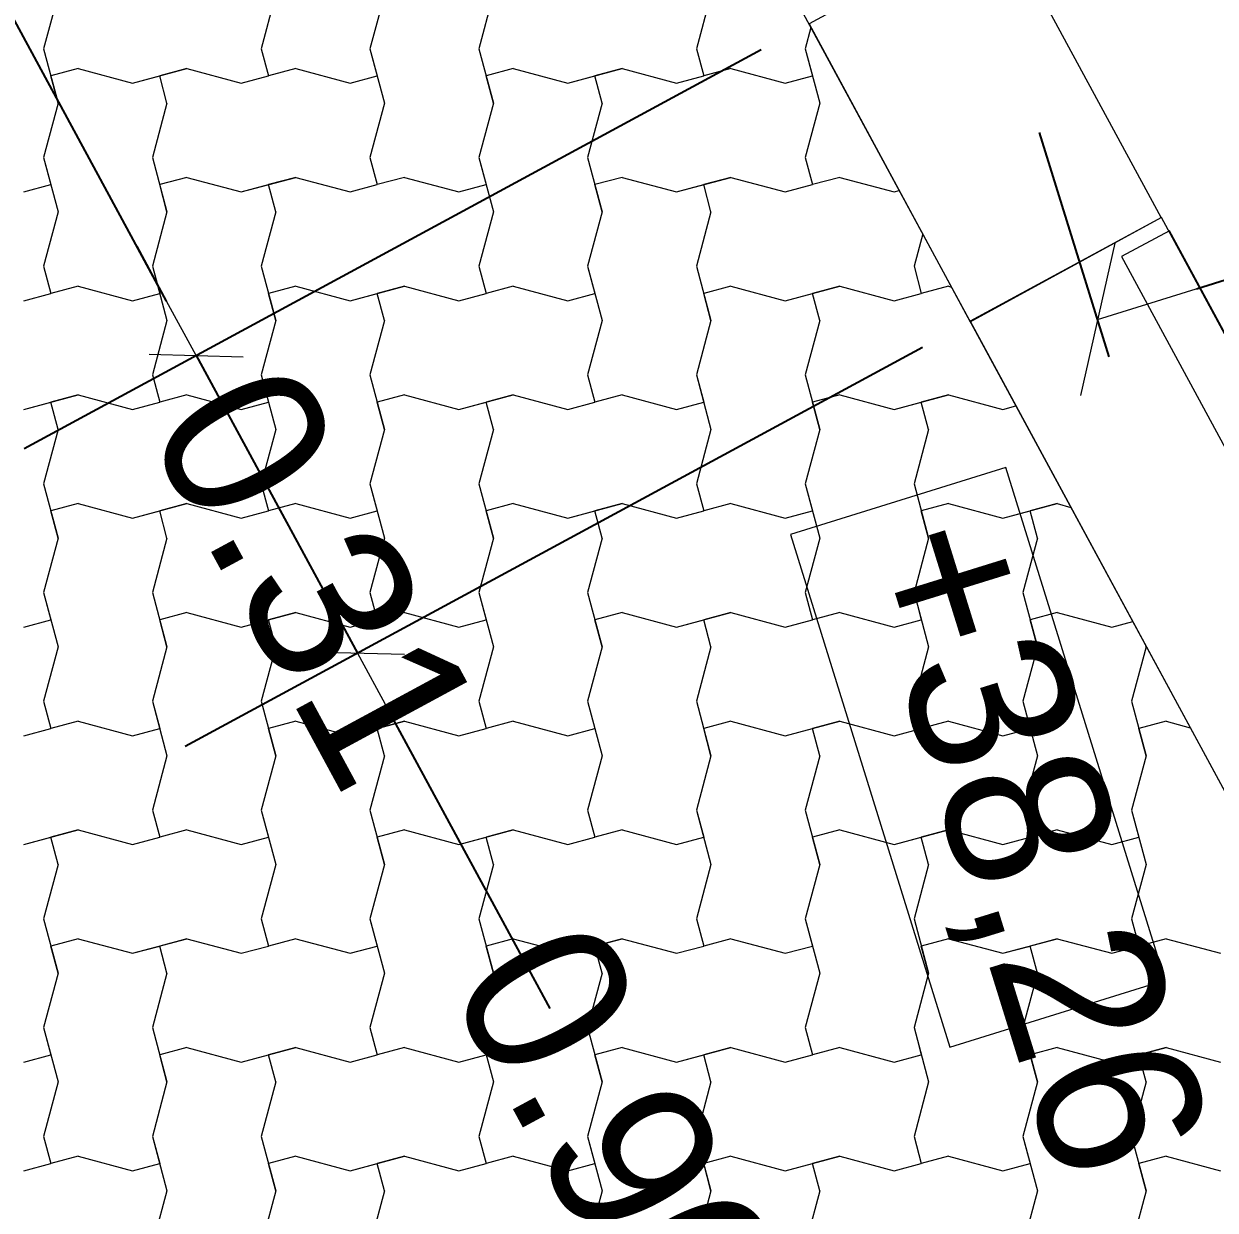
# Model space of a CAD drawing. Header units: metres. Extents: x -111189 to -108577, y -72951 to -72647.
# Drawn here: x -109761.274 to -109760.179, y -72921.09 to -72919.999 of the extents above; entities that cross this region are included whole.
import ezdxf

# ---------------------------------------------------------------- set-up
doc = ezdxf.new("R2010")
doc.units = ezdxf.units.M
doc.header["$MEASUREMENT"] = 0
doc.set_wipeout_variables(frame=1)
doc.linetypes.add('Wipeout_Contour', pattern=[1, 0, -1])
for name, color, linetype in [('00 - Cotas Implantação', 7, 'Continuous'), ('00 - Muros - Pormenores', 7, 'Continuous'), ('02 - PASSEIOS', 7, 'Continuous'), ('07 - MUROS', 7, 'Continuous'), ('12 - COTAS ALTIMÉTRICAS', 7, 'Continuous')]:
    doc.layers.add(name, color=color, linetype=linetype)
doc.styles.add('ESTILO_GERADO_2', font='malgunsl.ttf')
doc.styles.add('ESTILO_GERADO_3', font='AGENCYR.TTF')
doc.dimstyles.new('ESTILO_GERADO__1', dxfattribs={"dimtxt": 0.15, "dimasz": 0.095, "dimexe": 0.18, "dimexo": 0.5, "dimgap": 0, "dimtad": 1, "dimzin": 0, "dimdsep": 46, "dimtxsty": 'ESTILO_GERADO_2', "dimblk": 'ARROWHEAD_2', "dimblk1": 'ARROWHEAD_2', "dimblk2": 'ARROWHEAD_2', "dimcen": 0.09, "dimclrd": 7, "dimclre": 7, "dimclrt": 7, "dimadec": 0, "dimazin": 0, "dimtfac": 1, "dimtdec": 4, "dimtmove": 0, "dimatfit": 3, "dimfxl": 1, "dimtolj": 1, "dimtzin": 0, "dimarcsym": 0})
doc.dimstyles.new('ESTILO_GERADO__2', dxfattribs={"dimtxt": 0.15, "dimasz": 0.057, "dimexe": 0.18, "dimexo": 0.05, "dimgap": 0, "dimtad": 1, "dimzin": 0, "dimdsep": 46, "dimtxsty": 'ESTILO_GERADO_3', "dimblk": 'ARROWHEAD_2', "dimblk1": 'ARROWHEAD_2', "dimblk2": 'ARROWHEAD_2', "dimcen": 0.09, "dimclrd": 7, "dimclre": 7, "dimclrt": 7, "dimadec": 0, "dimazin": 0, "dimtfac": 1, "dimtdec": 4, "dimtmove": 0, "dimatfit": 3, "dimfxl": 1, "dimtolj": 1, "dimtzin": 0, "dimarcsym": 0})

# ---------------------------------------------------------------- blocks, each defined once
blk = doc.blocks.new('*X25', base_point=(-110957.0649, -73026.2797))
at = {"layer": '02 - PASSEIOS', "color": 253, "linetype": 'Continuous', "lineweight": 9}
for p, q in [((-111178.8515, -72919.398), (-111178.8649, -72919.448)), ((-111178.6515, -72919.398), (-111178.6649, -72919.448)), ((-111178.5515, -72919.398), (-111178.5649, -72919.448)), ((-111178.5515, -72919.398), (-111178.5649, -72919.448)), ((-111178.4515, -72919.398), (-111178.4649, -72919.448)), ((-111178.2515, -72919.398), (-111178.2649, -72919.448)), ((-111178.1596, -72919.4285), (-111178.1649, -72919.448)), ((-111178.1596, -72919.4285), (-111178.1649, -72919.448)), ((-111178.8649, -72919.448), (-111178.8515, -72919.498)), ((-111178.6649, -72919.448), (-111178.6582, -72919.473)), ((-111178.5649, -72919.448), (-111178.5582, -72919.473)), ((-111178.5649, -72919.448), (-111178.5515, -72919.498)), ((-111178.4649, -72919.448), (-111178.4515, -72919.498)), ((-111178.2649, -72919.448), (-111178.2582, -72919.473)), ((-111178.1649, -72919.448), (-111178.1582, -72919.473)), ((-111178.1649, -72919.448), (-111178.1515, -72919.498)), ((-111178.8332, -72919.4663), (-111178.8582, -72919.473)), ((-111178.8332, -72919.4663), (-111178.8582, -72919.473)), ((-111178.8515, -72919.498), (-111178.8582, -72919.473)), ((-111178.8332, -72919.4663), (-111178.7832, -72919.4797)), ((-111178.8332, -72919.4663), (-111178.7832, -72919.4797)), ((-111178.7832, -72919.4797), (-111178.7332, -72919.4663)), ((-111178.7832, -72919.4797), (-111178.7582, -72919.473)), ((-111178.7332, -72919.4663), (-111178.7582, -72919.473)), ((-111178.7515, -72919.498), (-111178.7582, -72919.473)), ((-111178.7332, -72919.4663), (-111178.6832, -72919.4797)), ((-111178.7332, -72919.4663), (-111178.6832, -72919.4797)), ((-111178.6832, -72919.4797), (-111178.6582, -72919.473)), ((-111178.6832, -72919.4797), (-111178.6582, -72919.473)), ((-111178.6332, -72919.4663), (-111178.6582, -72919.473)), ((-111178.6332, -72919.4663), (-111178.5832, -72919.4797)), ((-111178.5832, -72919.4797), (-111178.5582, -72919.473)), ((-111178.4332, -72919.4663), (-111178.4582, -72919.473)), ((-111178.4332, -72919.4663), (-111178.4582, -72919.473)), ((-111178.4515, -72919.498), (-111178.4582, -72919.473)), ((-111178.4332, -72919.4663), (-111178.3832, -72919.4797)), ((-111178.4332, -72919.4663), (-111178.3832, -72919.4797)), ((-111178.3832, -72919.4797), (-111178.3332, -72919.4663)), ((-111178.3832, -72919.4797), (-111178.3582, -72919.473)), ((-111178.3332, -72919.4663), (-111178.3582, -72919.473)), ((-111178.3515, -72919.498), (-111178.3582, -72919.473)), ((-111178.3332, -72919.4663), (-111178.2832, -72919.4797)), ((-111178.3332, -72919.4663), (-111178.2832, -72919.4797)), ((-111178.2832, -72919.4797), (-111178.2582, -72919.473)), ((-111178.2832, -72919.4797), (-111178.2582, -72919.473)), ((-111178.2332, -72919.4663), (-111178.2582, -72919.473)), ((-111178.2332, -72919.4663), (-111178.1832, -72919.4797)), ((-111178.1832, -72919.4797), (-111178.1582, -72919.473)), ((-111178.8515, -72919.498), (-111178.8649, -72919.548)), ((-111178.8515, -72919.498), (-111178.8649, -72919.548)), ((-111178.7515, -72919.498), (-111178.7649, -72919.548)), ((-111178.5515, -72919.498), (-111178.5649, -72919.548)), ((-111178.4515, -72919.498), (-111178.4649, -72919.548)), ((-111178.4515, -72919.498), (-111178.4649, -72919.548)), ((-111178.3515, -72919.498), (-111178.3649, -72919.548)), ((-111178.1515, -72919.498), (-111178.1649, -72919.548)), ((-111178.8649, -72919.548), (-111178.8582, -72919.573)), ((-111178.8649, -72919.548), (-111178.8515, -72919.598)), ((-111178.7649, -72919.548), (-111178.7515, -72919.598)), ((-111178.5649, -72919.548), (-111178.5582, -72919.573)), ((-111178.4649, -72919.548), (-111178.4582, -72919.573)), ((-111178.4649, -72919.548), (-111178.4515, -72919.598)), ((-111178.3649, -72919.548), (-111178.3515, -72919.598)), ((-111178.1649, -72919.548), (-111178.1582, -72919.573)), ((-111178.8832, -72919.5797), (-111178.8582, -72919.573)), ((-111178.7332, -72919.5663), (-111178.7582, -72919.573)), ((-111178.7332, -72919.5663), (-111178.7582, -72919.573)), ((-111178.7515, -72919.598), (-111178.7582, -72919.573)), ((-111178.7332, -72919.5663), (-111178.6832, -72919.5797)), ((-111178.7332, -72919.5663), (-111178.6832, -72919.5797)), ((-111178.6832, -72919.5797), (-111178.6332, -72919.5663)), ((-111178.6832, -72919.5797), (-111178.6582, -72919.573)), ((-111178.6332, -72919.5663), (-111178.6582, -72919.573)), ((-111178.6515, -72919.598), (-111178.6582, -72919.573)), ((-111178.6332, -72919.5663), (-111178.5832, -72919.5797)), ((-111178.6332, -72919.5663), (-111178.5832, -72919.5797)), ((-111178.5832, -72919.5797), (-111178.5582, -72919.573)), ((-111178.5832, -72919.5797), (-111178.5582, -72919.573)), ((-111178.5332, -72919.5663), (-111178.5582, -72919.573)), ((-111178.5332, -72919.5663), (-111178.4832, -72919.5797)), ((-111178.4832, -72919.5797), (-111178.4582, -72919.573)), ((-111178.3332, -72919.5663), (-111178.3582, -72919.573)), ((-111178.3332, -72919.5663), (-111178.3582, -72919.573)), ((-111178.3515, -72919.598), (-111178.3582, -72919.573)), ((-111178.3332, -72919.5663), (-111178.2832, -72919.5797)), ((-111178.3332, -72919.5663), (-111178.2832, -72919.5797)), ((-111178.2832, -72919.5797), (-111178.2332, -72919.5663)), ((-111178.2832, -72919.5797), (-111178.2582, -72919.573)), ((-111178.2332, -72919.5663), (-111178.2582, -72919.573)), ((-111178.2515, -72919.598), (-111178.2582, -72919.573)), ((-111178.2332, -72919.5663), (-111178.1832, -72919.5797)), ((-111178.2332, -72919.5663), (-111178.1832, -72919.5797)), ((-111178.1832, -72919.5797), (-111178.1582, -72919.573)), ((-111178.1832, -72919.5797), (-111178.1582, -72919.573)), ((-111178.1332, -72919.5663), (-111178.1582, -72919.573)), ((-111178.1332, -72919.5663), (-111178.0832, -72919.5797)), ((-111178.0832, -72919.5797), (-111178.0784, -72919.5785)), ((-111178.8515, -72919.598), (-111178.8649, -72919.648)), ((-111178.7515, -72919.598), (-111178.7649, -72919.648)), ((-111178.7515, -72919.598), (-111178.7649, -72919.648)), ((-111178.6515, -72919.598), (-111178.6649, -72919.648)), ((-111178.4515, -72919.598), (-111178.4649, -72919.648)), ((-111178.3515, -72919.598), (-111178.3649, -72919.648)), ((-111178.3515, -72919.598), (-111178.3649, -72919.648)), ((-111178.2515, -72919.598), (-111178.2649, -72919.648)), ((-111178.0569, -72919.6182), (-111178.0649, -72919.648)), ((-111178.8649, -72919.648), (-111178.8582, -72919.673)), ((-111178.7649, -72919.648), (-111178.7582, -72919.673)), ((-111178.7649, -72919.648), (-111178.7515, -72919.698)), ((-111178.6649, -72919.648), (-111178.6515, -72919.698)), ((-111178.4649, -72919.648), (-111178.4582, -72919.673)), ((-111178.3649, -72919.648), (-111178.3582, -72919.673)), ((-111178.3649, -72919.648), (-111178.3515, -72919.698)), ((-111178.2649, -72919.648), (-111178.2515, -72919.698)), ((-111178.0649, -72919.648), (-111178.0582, -72919.673)), ((-111178.8832, -72919.6797), (-111178.8582, -72919.673)), ((-111178.8832, -72919.6797), (-111178.8582, -72919.673)), ((-111178.8332, -72919.6663), (-111178.8582, -72919.673)), ((-111178.8332, -72919.6663), (-111178.7832, -72919.6797)), ((-111178.7832, -72919.6797), (-111178.7582, -72919.673)), ((-111178.6332, -72919.6663), (-111178.6582, -72919.673)), ((-111178.6332, -72919.6663), (-111178.6582, -72919.673)), ((-111178.6515, -72919.698), (-111178.6582, -72919.673)), ((-111178.6332, -72919.6663), (-111178.5832, -72919.6797)), ((-111178.6332, -72919.6663), (-111178.5832, -72919.6797)), ((-111178.5832, -72919.6797), (-111178.5332, -72919.6663)), ((-111178.5832, -72919.6797), (-111178.5582, -72919.673)), ((-111178.5332, -72919.6663), (-111178.5582, -72919.673)), ((-111178.5515, -72919.698), (-111178.5582, -72919.673)), ((-111178.5332, -72919.6663), (-111178.4832, -72919.6797)), ((-111178.5332, -72919.6663), (-111178.4832, -72919.6797)), ((-111178.4832, -72919.6797), (-111178.4582, -72919.673)), ((-111178.4832, -72919.6797), (-111178.4582, -72919.673)), ((-111178.4332, -72919.6663), (-111178.4582, -72919.673)), ((-111178.4332, -72919.6663), (-111178.3832, -72919.6797)), ((-111178.3832, -72919.6797), (-111178.3582, -72919.673)), ((-111178.2332, -72919.6663), (-111178.2582, -72919.673)), ((-111178.2332, -72919.6663), (-111178.2582, -72919.673)), ((-111178.2515, -72919.698), (-111178.2582, -72919.673)), ((-111178.2332, -72919.6663), (-111178.1832, -72919.6797)), ((-111178.2332, -72919.6663), (-111178.1832, -72919.6797)), ((-111178.1832, -72919.6797), (-111178.1332, -72919.6663)), ((-111178.1832, -72919.6797), (-111178.1582, -72919.673)), ((-111178.1332, -72919.6663), (-111178.1582, -72919.673)), ((-111178.1515, -72919.698), (-111178.1582, -72919.673)), ((-111178.1332, -72919.6663), (-111178.0832, -72919.6797)), ((-111178.1332, -72919.6663), (-111178.0832, -72919.6797)), ((-111178.0832, -72919.6797), (-111178.0582, -72919.673)), ((-111178.0832, -72919.6797), (-111178.0582, -72919.673)), ((-111178.0332, -72919.6663), (-111178.0582, -72919.673)), ((-111178.0332, -72919.6663), (-111178.0304, -72919.6671)), ((-111178.7515, -72919.698), (-111178.7649, -72919.748)), ((-111178.6515, -72919.698), (-111178.6649, -72919.748)), ((-111178.6515, -72919.698), (-111178.6649, -72919.748)), ((-111178.5515, -72919.698), (-111178.5649, -72919.748)), ((-111178.3515, -72919.698), (-111178.3649, -72919.748)), ((-111178.2515, -72919.698), (-111178.2649, -72919.748)), ((-111178.2515, -72919.698), (-111178.2649, -72919.748)), ((-111178.1515, -72919.698), (-111178.1649, -72919.748)), ((-111178.7649, -72919.748), (-111178.7582, -72919.773)), ((-111178.6649, -72919.748), (-111178.6582, -72919.773)), ((-111178.6649, -72919.748), (-111178.6515, -72919.798)), ((-111178.5649, -72919.748), (-111178.5515, -72919.798)), ((-111178.3649, -72919.748), (-111178.3582, -72919.773)), ((-111178.2649, -72919.748), (-111178.2582, -72919.773)), ((-111178.2649, -72919.748), (-111178.2515, -72919.798)), ((-111178.1649, -72919.748), (-111178.1515, -72919.798)), ((-111178.8832, -72919.7797), (-111178.8332, -72919.7663)), ((-111178.8332, -72919.7663), (-111178.8582, -72919.773)), ((-111178.8332, -72919.7663), (-111178.7832, -72919.7797)), ((-111178.8332, -72919.7663), (-111178.7832, -72919.7797)), ((-111178.7332, -72919.7663), (-111178.7582, -72919.773)), ((-111178.7332, -72919.7663), (-111178.6832, -72919.7797)), ((-111178.5332, -72919.7663), (-111178.5582, -72919.773)), ((-111178.5332, -72919.7663), (-111178.5582, -72919.773)), ((-111178.5332, -72919.7663), (-111178.4832, -72919.7797)), ((-111178.5332, -72919.7663), (-111178.4832, -72919.7797)), ((-111178.4832, -72919.7797), (-111178.4332, -72919.7663)), ((-111178.4332, -72919.7663), (-111178.4582, -72919.773)), ((-111178.4332, -72919.7663), (-111178.3832, -72919.7797)), ((-111178.4332, -72919.7663), (-111178.3832, -72919.7797)), ((-111178.3332, -72919.7663), (-111178.3582, -72919.773)), ((-111178.3332, -72919.7663), (-111178.2832, -72919.7797)), ((-111178.1332, -72919.7663), (-111178.1582, -72919.773)), ((-111178.1332, -72919.7663), (-111178.1582, -72919.773)), ((-111178.1332, -72919.7663), (-111178.0832, -72919.7797)), ((-111178.1332, -72919.7663), (-111178.0832, -72919.7797)), ((-111178.0832, -72919.7797), (-111178.0332, -72919.7663)), ((-111178.0332, -72919.7663), (-111178.0582, -72919.773)), ((-111178.0332, -72919.7663), (-111177.9832, -72919.7797)), ((-111178.0332, -72919.7663), (-111177.9832, -72919.7797)), ((-111178.8832, -72919.7797), (-111178.8582, -72919.773)), ((-111178.8515, -72919.798), (-111178.8582, -72919.773)), ((-111178.7832, -72919.7797), (-111178.7582, -72919.773)), ((-111178.7832, -72919.7797), (-111178.7582, -72919.773)), ((-111178.6832, -72919.7797), (-111178.6582, -72919.773)), ((-111178.5515, -72919.798), (-111178.5582, -72919.773)), ((-111178.4832, -72919.7797), (-111178.4582, -72919.773)), ((-111178.4515, -72919.798), (-111178.4582, -72919.773)), ((-111178.3832, -72919.7797), (-111178.3582, -72919.773)), ((-111178.3832, -72919.7797), (-111178.3582, -72919.773)), ((-111178.2832, -72919.7797), (-111178.2582, -72919.773)), ((-111178.1515, -72919.798), (-111178.1582, -72919.773)), ((-111178.0832, -72919.7797), (-111178.0582, -72919.773)), ((-111178.0515, -72919.798), (-111178.0582, -72919.773)), ((-111177.9832, -72919.7797), (-111177.9712, -72919.7765)), ((-111177.9832, -72919.7797), (-111177.9712, -72919.7765)), ((-111178.8515, -72919.798), (-111178.8649, -72919.848)), ((-111178.6515, -72919.798), (-111178.6649, -72919.848)), ((-111178.5515, -72919.798), (-111178.5649, -72919.848)), ((-111178.5515, -72919.798), (-111178.5649, -72919.848)), ((-111178.4515, -72919.798), (-111178.4649, -72919.848)), ((-111178.2515, -72919.798), (-111178.2649, -72919.848)), ((-111178.1515, -72919.798), (-111178.1649, -72919.848)), ((-111178.1515, -72919.798), (-111178.1649, -72919.848)), ((-111178.0515, -72919.798), (-111178.0649, -72919.848)), ((-111178.8649, -72919.848), (-111178.8515, -72919.898)), ((-111178.6649, -72919.848), (-111178.6582, -72919.873)), ((-111178.5649, -72919.848), (-111178.5582, -72919.873)), ((-111178.5649, -72919.848), (-111178.5515, -72919.898)), ((-111178.4649, -72919.848), (-111178.4515, -72919.898)), ((-111178.2649, -72919.848), (-111178.2582, -72919.873)), ((-111178.1649, -72919.848), (-111178.1582, -72919.873)), ((-111178.1649, -72919.848), (-111178.1515, -72919.898)), ((-111178.0649, -72919.848), (-111178.0515, -72919.898)), ((-111178.8332, -72919.8663), (-111178.8582, -72919.873)), ((-111178.8332, -72919.8663), (-111178.8582, -72919.873)), ((-111178.8332, -72919.8663), (-111178.7832, -72919.8797)), ((-111178.8332, -72919.8663), (-111178.7832, -72919.8797)), ((-111178.7832, -72919.8797), (-111178.7332, -72919.8663)), ((-111178.7332, -72919.8663), (-111178.7582, -72919.873)), ((-111178.7332, -72919.8663), (-111178.6832, -72919.8797)), ((-111178.7332, -72919.8663), (-111178.6832, -72919.8797)), ((-111178.6332, -72919.8663), (-111178.6582, -72919.873)), ((-111178.6332, -72919.8663), (-111178.5832, -72919.8797)), ((-111178.4332, -72919.8663), (-111178.4582, -72919.873)), ((-111178.4332, -72919.8663), (-111178.4582, -72919.873)), ((-111178.4332, -72919.8663), (-111178.3832, -72919.8797)), ((-111178.4332, -72919.8663), (-111178.3832, -72919.8797)), ((-111178.3832, -72919.8797), (-111178.3332, -72919.8663)), ((-111178.3332, -72919.8663), (-111178.3582, -72919.873)), ((-111178.3332, -72919.8663), (-111178.2832, -72919.8797)), ((-111178.3332, -72919.8663), (-111178.2832, -72919.8797)), ((-111178.2332, -72919.8663), (-111178.2582, -72919.873)), ((-111178.2332, -72919.8663), (-111178.1832, -72919.8797)), ((-111178.0332, -72919.8663), (-111178.0582, -72919.873)), ((-111178.0332, -72919.8663), (-111178.0582, -72919.873)), ((-111178.0332, -72919.8663), (-111177.9832, -72919.8797)), ((-111178.0332, -72919.8663), (-111177.9832, -72919.8797)), ((-111177.9832, -72919.8797), (-111177.9332, -72919.8663)), ((-111177.9332, -72919.8663), (-111177.9582, -72919.873)), ((-111177.9332, -72919.8663), (-111177.9207, -72919.8697)), ((-111177.9332, -72919.8663), (-111177.9207, -72919.8697)), ((-111178.8515, -72919.898), (-111178.8582, -72919.873)), ((-111178.7832, -72919.8797), (-111178.7582, -72919.873)), ((-111178.7515, -72919.898), (-111178.7582, -72919.873)), ((-111178.6832, -72919.8797), (-111178.6582, -72919.873)), ((-111178.6832, -72919.8797), (-111178.6582, -72919.873)), ((-111178.5832, -72919.8797), (-111178.5582, -72919.873)), ((-111178.4515, -72919.898), (-111178.4582, -72919.873)), ((-111178.3832, -72919.8797), (-111178.3582, -72919.873)), ((-111178.3515, -72919.898), (-111178.3582, -72919.873)), ((-111178.2832, -72919.8797), (-111178.2582, -72919.873)), ((-111178.2832, -72919.8797), (-111178.2582, -72919.873)), ((-111178.1832, -72919.8797), (-111178.1582, -72919.873)), ((-111178.0515, -72919.898), (-111178.0582, -72919.873)), ((-111177.9832, -72919.8797), (-111177.9582, -72919.873)), ((-111177.9515, -72919.898), (-111177.9582, -72919.873)), ((-111178.8515, -72919.898), (-111178.8649, -72919.948)), ((-111178.8515, -72919.898), (-111178.8649, -72919.948)), ((-111178.7515, -72919.898), (-111178.7649, -72919.948)), ((-111178.5515, -72919.898), (-111178.5649, -72919.948)), ((-111178.4515, -72919.898), (-111178.4649, -72919.948)), ((-111178.4515, -72919.898), (-111178.4649, -72919.948)), ((-111178.3515, -72919.898), (-111178.3649, -72919.948)), ((-111178.1515, -72919.898), (-111178.1649, -72919.948)), ((-111178.0515, -72919.898), (-111178.0649, -72919.948)), ((-111178.0515, -72919.898), (-111178.0649, -72919.948)), ((-111177.9515, -72919.898), (-111177.9649, -72919.948)), ((-111178.8649, -72919.948), (-111178.8582, -72919.973)), ((-111178.8649, -72919.948), (-111178.8515, -72919.998)), ((-111178.7649, -72919.948), (-111178.7515, -72919.998)), ((-111178.5649, -72919.948), (-111178.5582, -72919.973)), ((-111178.4649, -72919.948), (-111178.4582, -72919.973)), ((-111178.4649, -72919.948), (-111178.4515, -72919.998)), ((-111178.3649, -72919.948), (-111178.3515, -72919.998)), ((-111178.1649, -72919.948), (-111178.1582, -72919.973)), ((-111178.0649, -72919.948), (-111178.0582, -72919.973)), ((-111178.0649, -72919.948), (-111178.0515, -72919.998)), ((-111177.9649, -72919.948), (-111177.9515, -72919.998)), ((-111178.7332, -72919.9663), (-111178.7582, -72919.973)), ((-111178.7332, -72919.9663), (-111178.7582, -72919.973)), ((-111178.7332, -72919.9663), (-111178.6832, -72919.9797)), ((-111178.7332, -72919.9663), (-111178.6832, -72919.9797)), ((-111178.6832, -72919.9797), (-111178.6332, -72919.9663)), ((-111178.6332, -72919.9663), (-111178.6582, -72919.973)), ((-111178.6332, -72919.9663), (-111178.5832, -72919.9797)), ((-111178.6332, -72919.9663), (-111178.5832, -72919.9797)), ((-111178.5332, -72919.9663), (-111178.5582, -72919.973)), ((-111178.5332, -72919.9663), (-111178.4832, -72919.9797)), ((-111178.3332, -72919.9663), (-111178.3582, -72919.973)), ((-111178.3332, -72919.9663), (-111178.3582, -72919.973)), ((-111178.3332, -72919.9663), (-111178.2832, -72919.9797)), ((-111178.3332, -72919.9663), (-111178.2832, -72919.9797)), ((-111178.2832, -72919.9797), (-111178.2332, -72919.9663)), ((-111178.2332, -72919.9663), (-111178.2582, -72919.973)), ((-111178.2332, -72919.9663), (-111178.1832, -72919.9797)), ((-111178.2332, -72919.9663), (-111178.1832, -72919.9797)), ((-111178.1332, -72919.9663), (-111178.1582, -72919.973)), ((-111178.1332, -72919.9663), (-111178.0832, -72919.9797)), ((-111177.9332, -72919.9663), (-111177.9582, -72919.973)), ((-111177.9332, -72919.9663), (-111177.9582, -72919.973)), ((-111177.9332, -72919.9663), (-111177.8832, -72919.9797)), ((-111177.9332, -72919.9663), (-111177.8832, -72919.9797)), ((-111178.8832, -72919.9797), (-111178.8582, -72919.973)), ((-111178.7515, -72919.998), (-111178.7582, -72919.973)), ((-111178.6832, -72919.9797), (-111178.6582, -72919.973)), ((-111178.6515, -72919.998), (-111178.6582, -72919.973)), ((-111178.5832, -72919.9797), (-111178.5582, -72919.973)), ((-111178.5832, -72919.9797), (-111178.5582, -72919.973)), ((-111178.4832, -72919.9797), (-111178.4582, -72919.973)), ((-111178.3515, -72919.998), (-111178.3582, -72919.973)), ((-111178.2832, -72919.9797), (-111178.2582, -72919.973)), ((-111178.2515, -72919.998), (-111178.2582, -72919.973)), ((-111178.1832, -72919.9797), (-111178.1582, -72919.973)), ((-111178.1832, -72919.9797), (-111178.1582, -72919.973)), ((-111178.0832, -72919.9797), (-111178.0582, -72919.973)), ((-111177.9515, -72919.998), (-111177.9582, -72919.973)), ((-111177.8832, -72919.9797), (-111177.8639, -72919.9746)), ((-111177.8832, -72919.9797), (-111177.8639, -72919.9746)), ((-111178.8515, -72919.998), (-111178.8649, -72920.048)), ((-111178.7515, -72919.998), (-111178.7649, -72920.048)), ((-111178.7515, -72919.998), (-111178.7649, -72920.048)), ((-111178.6515, -72919.998), (-111178.6649, -72920.048)), ((-111178.4515, -72919.998), (-111178.4649, -72920.048)), ((-111178.3515, -72919.998), (-111178.3649, -72920.048)), ((-111178.3515, -72919.998), (-111178.3649, -72920.048)), ((-111178.2515, -72919.998), (-111178.2649, -72920.048)), ((-111178.0515, -72919.998), (-111178.0649, -72920.048)), ((-111177.9515, -72919.998), (-111177.9649, -72920.048)), ((-111177.9515, -72919.998), (-111177.9649, -72920.048)), ((-111177.8515, -72919.998), (-111177.8649, -72920.048)), ((-111177.8515, -72919.998), (-111177.8517, -72919.9971)), ((-111178.8649, -72920.048), (-111178.8582, -72920.073)), ((-111178.7649, -72920.048), (-111178.7582, -72920.073)), ((-111178.7649, -72920.048), (-111178.7515, -72920.098)), ((-111178.6649, -72920.048), (-111178.6515, -72920.098)), ((-111178.4649, -72920.048), (-111178.4582, -72920.073)), ((-111178.3649, -72920.048), (-111178.3582, -72920.073)), ((-111178.3649, -72920.048), (-111178.3515, -72920.098)), ((-111178.2649, -72920.048), (-111178.2515, -72920.098)), ((-111178.0649, -72920.048), (-111178.0582, -72920.073)), ((-111177.9649, -72920.048), (-111177.9582, -72920.073)), ((-111177.9649, -72920.048), (-111177.9515, -72920.098)), ((-111177.8649, -72920.048), (-111177.8515, -72920.098)), ((-111178.8332, -72920.0663), (-111178.8582, -72920.073)), ((-111178.8332, -72920.0663), (-111178.7832, -72920.0797)), ((-111178.6332, -72920.0663), (-111178.6582, -72920.073)), ((-111178.6332, -72920.0663), (-111178.6582, -72920.073)), ((-111178.6332, -72920.0663), (-111178.5832, -72920.0797)), ((-111178.6332, -72920.0663), (-111178.5832, -72920.0797)), ((-111178.5832, -72920.0797), (-111178.5332, -72920.0663)), ((-111178.5332, -72920.0663), (-111178.5582, -72920.073)), ((-111178.5332, -72920.0663), (-111178.4832, -72920.0797)), ((-111178.5332, -72920.0663), (-111178.4832, -72920.0797)), ((-111178.4332, -72920.0663), (-111178.4582, -72920.073)), ((-111178.4332, -72920.0663), (-111178.3832, -72920.0797)), ((-111178.2332, -72920.0663), (-111178.2582, -72920.073)), ((-111178.2332, -72920.0663), (-111178.2582, -72920.073)), ((-111178.2332, -72920.0663), (-111178.1832, -72920.0797)), ((-111178.2332, -72920.0663), (-111178.1832, -72920.0797)), ((-111178.1832, -72920.0797), (-111178.1332, -72920.0663)), ((-111178.1332, -72920.0663), (-111178.1582, -72920.073)), ((-111178.1332, -72920.0663), (-111178.0832, -72920.0797)), ((-111178.1332, -72920.0663), (-111178.0832, -72920.0797)), ((-111178.0332, -72920.0663), (-111178.0582, -72920.073)), ((-111178.0332, -72920.0663), (-111177.9832, -72920.0797)), ((-111177.8332, -72920.0663), (-111177.8582, -72920.073)), ((-111177.8332, -72920.0663), (-111177.8582, -72920.073)), ((-111177.8332, -72920.0663), (-111177.811, -72920.0723)), ((-111177.8332, -72920.0663), (-111177.811, -72920.0723)), ((-111178.8832, -72920.0797), (-111178.8582, -72920.073)), ((-111178.8832, -72920.0797), (-111178.8582, -72920.073)), ((-111178.7832, -72920.0797), (-111178.7582, -72920.073)), ((-111178.6515, -72920.098), (-111178.6582, -72920.073)), ((-111178.5832, -72920.0797), (-111178.5582, -72920.073)), ((-111178.5515, -72920.098), (-111178.5582, -72920.073)), ((-111178.4832, -72920.0797), (-111178.4582, -72920.073)), ((-111178.4832, -72920.0797), (-111178.4582, -72920.073)), ((-111178.3832, -72920.0797), (-111178.3582, -72920.073)), ((-111178.2515, -72920.098), (-111178.2582, -72920.073)), ((-111178.1832, -72920.0797), (-111178.1582, -72920.073)), ((-111178.1515, -72920.098), (-111178.1582, -72920.073)), ((-111178.0832, -72920.0797), (-111178.0582, -72920.073)), ((-111178.0832, -72920.0797), (-111178.0582, -72920.073)), ((-111177.9832, -72920.0797), (-111177.9582, -72920.073)), ((-111177.8515, -72920.098), (-111177.8582, -72920.073)), ((-111178.7515, -72920.098), (-111178.7649, -72920.148)), ((-111178.6515, -72920.098), (-111178.6649, -72920.148)), ((-111178.6515, -72920.098), (-111178.6649, -72920.148)), ((-111178.5515, -72920.098), (-111178.5649, -72920.148)), ((-111178.3515, -72920.098), (-111178.3649, -72920.148)), ((-111178.2515, -72920.098), (-111178.2649, -72920.148)), ((-111178.2515, -72920.098), (-111178.2649, -72920.148)), ((-111178.1515, -72920.098), (-111178.1649, -72920.148)), ((-111177.9515, -72920.098), (-111177.9649, -72920.148)), ((-111177.8515, -72920.098), (-111177.8649, -72920.148)), ((-111177.8515, -72920.098), (-111177.8649, -72920.148)), ((-111178.7649, -72920.148), (-111178.7582, -72920.173)), ((-111178.6649, -72920.148), (-111178.6582, -72920.173)), ((-111178.6649, -72920.148), (-111178.6515, -72920.198)), ((-111178.5649, -72920.148), (-111178.5515, -72920.198)), ((-111178.3649, -72920.148), (-111178.3582, -72920.173)), ((-111178.2649, -72920.148), (-111178.2582, -72920.173)), ((-111178.2649, -72920.148), (-111178.2515, -72920.198)), ((-111178.1649, -72920.148), (-111178.1515, -72920.198)), ((-111177.9649, -72920.148), (-111177.9582, -72920.173)), ((-111177.8649, -72920.148), (-111177.8582, -72920.173)), ((-111177.8649, -72920.148), (-111177.8515, -72920.198)), ((-111178.8832, -72920.1797), (-111178.8332, -72920.1663)), ((-111178.8332, -72920.1663), (-111178.8582, -72920.173)), ((-111178.8332, -72920.1663), (-111178.7832, -72920.1797)), ((-111178.8332, -72920.1663), (-111178.7832, -72920.1797)), ((-111178.7332, -72920.1663), (-111178.7582, -72920.173)), ((-111178.7332, -72920.1663), (-111178.6832, -72920.1797)), ((-111178.5332, -72920.1663), (-111178.5582, -72920.173)), ((-111178.5332, -72920.1663), (-111178.5582, -72920.173)), ((-111178.5332, -72920.1663), (-111178.4832, -72920.1797)), ((-111178.5332, -72920.1663), (-111178.4832, -72920.1797)), ((-111178.4832, -72920.1797), (-111178.4332, -72920.1663)), ((-111178.4332, -72920.1663), (-111178.4582, -72920.173)), ((-111178.4332, -72920.1663), (-111178.3832, -72920.1797)), ((-111178.4332, -72920.1663), (-111178.3832, -72920.1797)), ((-111178.3332, -72920.1663), (-111178.3582, -72920.173)), ((-111178.3332, -72920.1663), (-111178.2832, -72920.1797)), ((-111178.1332, -72920.1663), (-111178.1582, -72920.173)), ((-111178.1332, -72920.1663), (-111178.1582, -72920.173)), ((-111178.1332, -72920.1663), (-111178.0832, -72920.1797)), ((-111178.1332, -72920.1663), (-111178.0832, -72920.1797)), ((-111178.0832, -72920.1797), (-111178.0332, -72920.1663)), ((-111178.0332, -72920.1663), (-111178.0582, -72920.173)), ((-111178.0332, -72920.1663), (-111177.9832, -72920.1797)), ((-111178.0332, -72920.1663), (-111177.9832, -72920.1797)), ((-111177.9332, -72920.1663), (-111177.9582, -72920.173)), ((-111177.9332, -72920.1663), (-111177.8832, -72920.1797)), ((-111178.8832, -72920.1797), (-111178.8582, -72920.173)), ((-111178.8515, -72920.198), (-111178.8582, -72920.173)), ((-111178.7832, -72920.1797), (-111178.7582, -72920.173)), ((-111178.7832, -72920.1797), (-111178.7582, -72920.173)), ((-111178.6832, -72920.1797), (-111178.6582, -72920.173)), ((-111178.5515, -72920.198), (-111178.5582, -72920.173)), ((-111178.4832, -72920.1797), (-111178.4582, -72920.173)), ((-111178.4515, -72920.198), (-111178.4582, -72920.173)), ((-111178.3832, -72920.1797), (-111178.3582, -72920.173)), ((-111178.3832, -72920.1797), (-111178.3582, -72920.173)), ((-111178.2832, -72920.1797), (-111178.2582, -72920.173)), ((-111178.1515, -72920.198), (-111178.1582, -72920.173)), ((-111178.0832, -72920.1797), (-111178.0582, -72920.173)), ((-111178.0515, -72920.198), (-111178.0582, -72920.173)), ((-111177.9832, -72920.1797), (-111177.9582, -72920.173)), ((-111177.9832, -72920.1797), (-111177.9582, -72920.173)), ((-111177.8832, -72920.1797), (-111177.8582, -72920.173)), ((-111178.8515, -72920.198), (-111178.8649, -72920.248)), ((-111178.6515, -72920.198), (-111178.6649, -72920.248)), ((-111178.5515, -72920.198), (-111178.5649, -72920.248)), ((-111178.5515, -72920.198), (-111178.5649, -72920.248)), ((-111178.4515, -72920.198), (-111178.4649, -72920.248)), ((-111178.2515, -72920.198), (-111178.2649, -72920.248)), ((-111178.1515, -72920.198), (-111178.1649, -72920.248)), ((-111178.1515, -72920.198), (-111178.1649, -72920.248)), ((-111178.0515, -72920.198), (-111178.0649, -72920.248)), ((-111177.8515, -72920.198), (-111177.8649, -72920.248)), ((-111178.8649, -72920.248), (-111178.8515, -72920.298)), ((-111178.6649, -72920.248), (-111178.6582, -72920.273)), ((-111178.5649, -72920.248), (-111178.5582, -72920.273)), ((-111178.5649, -72920.248), (-111178.5515, -72920.298)), ((-111178.4649, -72920.248), (-111178.4515, -72920.298)), ((-111178.2649, -72920.248), (-111178.2582, -72920.273)), ((-111178.1649, -72920.248), (-111178.1582, -72920.273)), ((-111178.1649, -72920.248), (-111178.1515, -72920.298)), ((-111178.0649, -72920.248), (-111178.0515, -72920.298)), ((-111177.8649, -72920.248), (-111177.8582, -72920.273)), ((-111178.8332, -72920.2663), (-111178.8582, -72920.273)), ((-111178.8332, -72920.2663), (-111178.8582, -72920.273)), ((-111178.8515, -72920.298), (-111178.8582, -72920.273)), ((-111178.8332, -72920.2663), (-111178.7832, -72920.2797)), ((-111178.8332, -72920.2663), (-111178.7832, -72920.2797)), ((-111178.7832, -72920.2797), (-111178.7332, -72920.2663)), ((-111178.7832, -72920.2797), (-111178.7582, -72920.273)), ((-111178.7332, -72920.2663), (-111178.7582, -72920.273)), ((-111178.7515, -72920.298), (-111178.7582, -72920.273)), ((-111178.7332, -72920.2663), (-111178.6832, -72920.2797)), ((-111178.7332, -72920.2663), (-111178.6832, -72920.2797)), ((-111178.6832, -72920.2797), (-111178.6582, -72920.273)), ((-111178.6832, -72920.2797), (-111178.6582, -72920.273)), ((-111178.6332, -72920.2663), (-111178.6582, -72920.273)), ((-111178.6332, -72920.2663), (-111178.5832, -72920.2797)), ((-111178.5832, -72920.2797), (-111178.5582, -72920.273)), ((-111178.4332, -72920.2663), (-111178.4582, -72920.273)), ((-111178.4332, -72920.2663), (-111178.4582, -72920.273)), ((-111178.4515, -72920.298), (-111178.4582, -72920.273)), ((-111178.4332, -72920.2663), (-111178.3832, -72920.2797)), ((-111178.4332, -72920.2663), (-111178.3832, -72920.2797)), ((-111178.3832, -72920.2797), (-111178.3332, -72920.2663)), ((-111178.3832, -72920.2797), (-111178.3582, -72920.273)), ((-111178.3332, -72920.2663), (-111178.3582, -72920.273)), ((-111178.3515, -72920.298), (-111178.3582, -72920.273)), ((-111178.3332, -72920.2663), (-111178.2832, -72920.2797)), ((-111178.3332, -72920.2663), (-111178.2832, -72920.2797)), ((-111178.2832, -72920.2797), (-111178.2582, -72920.273)), ((-111178.2832, -72920.2797), (-111178.2582, -72920.273)), ((-111178.2332, -72920.2663), (-111178.2582, -72920.273)), ((-111178.2332, -72920.2663), (-111178.1832, -72920.2797)), ((-111178.1832, -72920.2797), (-111178.1582, -72920.273)), ((-111178.0332, -72920.2663), (-111178.0582, -72920.273)), ((-111178.0332, -72920.2663), (-111178.0582, -72920.273)), ((-111178.0515, -72920.298), (-111178.0582, -72920.273)), ((-111178.0332, -72920.2663), (-111177.9832, -72920.2797)), ((-111178.0332, -72920.2663), (-111177.9832, -72920.2797)), ((-111177.9832, -72920.2797), (-111177.9332, -72920.2663)), ((-111177.9832, -72920.2797), (-111177.9582, -72920.273)), ((-111177.9332, -72920.2663), (-111177.9582, -72920.273)), ((-111177.9515, -72920.298), (-111177.9582, -72920.273)), ((-111177.9332, -72920.2663), (-111177.8832, -72920.2797)), ((-111177.9332, -72920.2663), (-111177.8832, -72920.2797)), ((-111177.8832, -72920.2797), (-111177.8582, -72920.273)), ((-111177.8832, -72920.2797), (-111177.8582, -72920.273)), ((-111177.8332, -72920.2663), (-111177.8582, -72920.273)), ((-111177.8332, -72920.2663), (-111177.7832, -72920.2797)), ((-111178.8515, -72920.298), (-111178.8649, -72920.348)), ((-111178.8515, -72920.298), (-111178.8649, -72920.348)), ((-111178.7515, -72920.298), (-111178.7649, -72920.348)), ((-111178.5515, -72920.298), (-111178.5649, -72920.348)), ((-111178.4515, -72920.298), (-111178.4649, -72920.348)), ((-111178.4515, -72920.298), (-111178.4649, -72920.348)), ((-111178.3515, -72920.298), (-111178.3649, -72920.348)), ((-111178.1515, -72920.298), (-111178.1649, -72920.348)), ((-111178.0515, -72920.298), (-111178.0649, -72920.348)), ((-111178.0515, -72920.298), (-111178.0649, -72920.348)), ((-111177.9515, -72920.298), (-111177.9649, -72920.348)), ((-111178.8649, -72920.348), (-111178.8582, -72920.373)), ((-111178.8649, -72920.348), (-111178.8515, -72920.398)), ((-111178.7649, -72920.348), (-111178.7515, -72920.398)), ((-111178.5649, -72920.348), (-111178.5582, -72920.373)), ((-111178.4649, -72920.348), (-111178.4582, -72920.373)), ((-111178.4649, -72920.348), (-111178.4515, -72920.398)), ((-111178.3649, -72920.348), (-111178.3515, -72920.398)), ((-111178.1649, -72920.348), (-111178.1582, -72920.373)), ((-111178.0649, -72920.348), (-111178.0582, -72920.373)), ((-111178.0649, -72920.348), (-111178.0515, -72920.398)), ((-111177.9649, -72920.348), (-111177.9515, -72920.398)), ((-111178.8832, -72920.3797), (-111178.8582, -72920.373)), ((-111178.7332, -72920.3663), (-111178.7582, -72920.373)), ((-111178.7332, -72920.3663), (-111178.7582, -72920.373)), ((-111178.7515, -72920.398), (-111178.7582, -72920.373)), ((-111178.7332, -72920.3663), (-111178.6832, -72920.3797)), ((-111178.7332, -72920.3663), (-111178.6832, -72920.3797)), ((-111178.6832, -72920.3797), (-111178.6332, -72920.3663)), ((-111178.6832, -72920.3797), (-111178.6582, -72920.373)), ((-111178.6332, -72920.3663), (-111178.6582, -72920.373)), ((-111178.6515, -72920.398), (-111178.6582, -72920.373)), ((-111178.6332, -72920.3663), (-111178.5832, -72920.3797)), ((-111178.6332, -72920.3663), (-111178.5832, -72920.3797)), ((-111178.5832, -72920.3797), (-111178.5582, -72920.373)), ((-111178.5832, -72920.3797), (-111178.5582, -72920.373)), ((-111178.5332, -72920.3663), (-111178.5582, -72920.373)), ((-111178.5332, -72920.3663), (-111178.4832, -72920.3797)), ((-111178.4832, -72920.3797), (-111178.4582, -72920.373)), ((-111178.3332, -72920.3663), (-111178.3582, -72920.373)), ((-111178.3332, -72920.3663), (-111178.3582, -72920.373)), ((-111178.3515, -72920.398), (-111178.3582, -72920.373)), ((-111178.3332, -72920.3663), (-111178.2832, -72920.3797)), ((-111178.3332, -72920.3663), (-111178.2832, -72920.3797)), ((-111178.2832, -72920.3797), (-111178.2332, -72920.3663)), ((-111178.2832, -72920.3797), (-111178.2582, -72920.373)), ((-111178.2332, -72920.3663), (-111178.2582, -72920.373)), ((-111178.2515, -72920.398), (-111178.2582, -72920.373)), ((-111178.2332, -72920.3663), (-111178.1832, -72920.3797)), ((-111178.2332, -72920.3663), (-111178.1832, -72920.3797)), ((-111178.1832, -72920.3797), (-111178.1582, -72920.373)), ((-111178.1832, -72920.3797), (-111178.1582, -72920.373)), ((-111178.1332, -72920.3663), (-111178.1582, -72920.373)), ((-111178.1332, -72920.3663), (-111178.0832, -72920.3797)), ((-111178.0832, -72920.3797), (-111178.0582, -72920.373)), ((-111177.9332, -72920.3663), (-111177.9582, -72920.373)), ((-111177.9332, -72920.3663), (-111177.9582, -72920.373)), ((-111177.9515, -72920.398), (-111177.9582, -72920.373)), ((-111177.9332, -72920.3663), (-111177.8832, -72920.3797)), ((-111177.9332, -72920.3663), (-111177.8832, -72920.3797)), ((-111177.8832, -72920.3797), (-111177.8332, -72920.3663)), ((-111177.8832, -72920.3797), (-111177.8582, -72920.373)), ((-111177.8332, -72920.3663), (-111177.8582, -72920.373)), ((-111177.8515, -72920.398), (-111177.8582, -72920.373)), ((-111177.8332, -72920.3663), (-111177.7832, -72920.3797)), ((-111177.8332, -72920.3663), (-111177.7832, -72920.3797)), ((-111178.8515, -72920.398), (-111178.8649, -72920.448)), ((-111178.7515, -72920.398), (-111178.7649, -72920.448)), ((-111178.7515, -72920.398), (-111178.7649, -72920.448)), ((-111178.6515, -72920.398), (-111178.6649, -72920.448)), ((-111178.4515, -72920.398), (-111178.4649, -72920.448)), ((-111178.3515, -72920.398), (-111178.3649, -72920.448)), ((-111178.3515, -72920.398), (-111178.3649, -72920.448)), ((-111178.2515, -72920.398), (-111178.2649, -72920.448)), ((-111178.0515, -72920.398), (-111178.0649, -72920.448)), ((-111177.9515, -72920.398), (-111177.9649, -72920.448)), ((-111177.9515, -72920.398), (-111177.9649, -72920.448)), ((-111177.8515, -72920.398), (-111177.8649, -72920.448)), ((-111178.8649, -72920.448), (-111178.8582, -72920.473)), ((-111178.7649, -72920.448), (-111178.7582, -72920.473)), ((-111178.7649, -72920.448), (-111178.7515, -72920.498)), ((-111178.6649, -72920.448), (-111178.6515, -72920.498)), ((-111178.4649, -72920.448), (-111178.4582, -72920.473)), ((-111178.3649, -72920.448), (-111178.3582, -72920.473)), ((-111178.3649, -72920.448), (-111178.3515, -72920.498)), ((-111178.2649, -72920.448), (-111178.2515, -72920.498)), ((-111178.0649, -72920.448), (-111178.0582, -72920.473)), ((-111177.9649, -72920.448), (-111177.9582, -72920.473)), ((-111177.9649, -72920.448), (-111177.9515, -72920.498)), ((-111177.8649, -72920.448), (-111177.8515, -72920.498)), ((-111178.8832, -72920.4797), (-111178.8582, -72920.473)), ((-111178.8832, -72920.4797), (-111178.8582, -72920.473)), ((-111178.8332, -72920.4663), (-111178.8582, -72920.473)), ((-111178.8332, -72920.4663), (-111178.7832, -72920.4797)), ((-111178.7832, -72920.4797), (-111178.7582, -72920.473)), ((-111178.6332, -72920.4663), (-111178.6582, -72920.473)), ((-111178.6332, -72920.4663), (-111178.6582, -72920.473)), ((-111178.6515, -72920.498), (-111178.6582, -72920.473)), ((-111178.6332, -72920.4663), (-111178.5832, -72920.4797)), ((-111178.6332, -72920.4663), (-111178.5832, -72920.4797)), ((-111178.5832, -72920.4797), (-111178.5332, -72920.4663)), ((-111178.5832, -72920.4797), (-111178.5582, -72920.473)), ((-111178.5332, -72920.4663), (-111178.5582, -72920.473)), ((-111178.5515, -72920.498), (-111178.5582, -72920.473)), ((-111178.5332, -72920.4663), (-111178.4832, -72920.4797)), ((-111178.5332, -72920.4663), (-111178.4832, -72920.4797)), ((-111178.4832, -72920.4797), (-111178.4582, -72920.473)), ((-111178.4832, -72920.4797), (-111178.4582, -72920.473)), ((-111178.4332, -72920.4663), (-111178.4582, -72920.473)), ((-111178.4332, -72920.4663), (-111178.3832, -72920.4797)), ((-111178.3832, -72920.4797), (-111178.3582, -72920.473)), ((-111178.2332, -72920.4663), (-111178.2582, -72920.473)), ((-111178.2332, -72920.4663), (-111178.2582, -72920.473)), ((-111178.2515, -72920.498), (-111178.2582, -72920.473)), ((-111178.2332, -72920.4663), (-111178.1832, -72920.4797)), ((-111178.2332, -72920.4663), (-111178.1832, -72920.4797)), ((-111178.1832, -72920.4797), (-111178.1332, -72920.4663)), ((-111178.1832, -72920.4797), (-111178.1582, -72920.473)), ((-111178.1332, -72920.4663), (-111178.1582, -72920.473)), ((-111178.1515, -72920.498), (-111178.1582, -72920.473)), ((-111178.1332, -72920.4663), (-111178.0832, -72920.4797)), ((-111178.1332, -72920.4663), (-111178.0832, -72920.4797)), ((-111178.0832, -72920.4797), (-111178.0582, -72920.473)), ((-111178.0832, -72920.4797), (-111178.0582, -72920.473)), ((-111178.0332, -72920.4663), (-111178.0582, -72920.473)), ((-111178.0332, -72920.4663), (-111177.9832, -72920.4797)), ((-111177.9832, -72920.4797), (-111177.9582, -72920.473)), ((-111177.8332, -72920.4663), (-111177.8582, -72920.473)), ((-111177.8332, -72920.4663), (-111177.8582, -72920.473)), ((-111177.8515, -72920.498), (-111177.8582, -72920.473)), ((-111177.8332, -72920.4663), (-111177.7832, -72920.4797)), ((-111177.8332, -72920.4663), (-111177.7832, -72920.4797)), ((-111178.7515, -72920.498), (-111178.7649, -72920.548)), ((-111178.6515, -72920.498), (-111178.6649, -72920.548)), ((-111178.6515, -72920.498), (-111178.6649, -72920.548)), ((-111178.5515, -72920.498), (-111178.5649, -72920.548)), ((-111178.3515, -72920.498), (-111178.3649, -72920.548)), ((-111178.2515, -72920.498), (-111178.2649, -72920.548)), ((-111178.2515, -72920.498), (-111178.2649, -72920.548)), ((-111178.1515, -72920.498), (-111178.1649, -72920.548)), ((-111177.9515, -72920.498), (-111177.9649, -72920.548)), ((-111177.8515, -72920.498), (-111177.8649, -72920.548)), ((-111177.8515, -72920.498), (-111177.8649, -72920.548))]:
    blk.add_line(p, q, dxfattribs=at)
blk = doc.blocks.new('Malha_8_1', base_point=(-111182.45, -72914.5203))
at = {"color": 254, "linetype": 'Wipeout_Contour', "lineweight": 0, "ltscale": 1861428.278801215}
blk.add_wipeout([(-111182.45, -72914.5203), (-111181.1398, -72916.9324), (-111179.283, -72920.3506), (-111178.6992, -72921.4255), (-111173.1932, -72931.5618), (-111171.3979, -72934.867), (-111163.9365, -72948.6033), (-111162.5896, -72948.18), (-111170.1617, -72934.1975), (-111171.9536, -72930.8885), (-111177.4458, -72920.7467), (-111178.0283, -72919.6711), (-111179.8807, -72916.2505), (-111181.0503, -72914.0907)], dxfattribs=at).dxf.layer = '02 - PASSEIOS'
at = {"layer": '02 - PASSEIOS', "color": 7, "linetype": 'Continuous', "lineweight": 13, "flags": 128}
blk.add_lwpolyline([(-111182.45, -72914.5203), (-111181.0503, -72914.0907), (-111179.8807, -72916.2505), (-111178.0283, -72919.6711), (-111177.4458, -72920.7467), (-111171.9536, -72930.8885), (-111170.1617, -72934.1975), (-111162.5896, -72948.18), (-111163.9365, -72948.6033), (-111171.3979, -72934.867), (-111173.1932, -72931.5618), (-111178.6992, -72921.4255), (-111179.283, -72920.3506), (-111181.1398, -72916.9324)], close=True, dxfattribs=at)
at = {"layer": '02 - PASSEIOS', "color": 7, "lineweight": 13}
blk.add_blockref('*X25', (-110957.0649, -73026.2797), dxfattribs=at)
blk = doc.blocks.new('Malha_16_1', base_point=(-111177.8376, -72919.6031))
at = {"layer": '07 - MUROS', "color": 7, "linetype": 'Continuous', "lineweight": 13, "flags": 128}
blk.add_lwpolyline([(-111177.8376, -72919.6031), (-111177.9856, -72919.3299), (-111178.1614, -72919.4252), (-111178.0132, -72919.699)], close=True, dxfattribs=at)
blk = doc.blocks.new('Malha_17_1', base_point=(-111177.585, -72920.4898))
at = {"layer": '07 - MUROS', "color": 7, "linetype": 'Continuous', "lineweight": 13, "flags": 128}
blk.add_lwpolyline([(-111177.585, -72920.4898), (-111177.4091, -72920.3945), (-111177.8375, -72919.6034), (-111178.0134, -72919.6987)], close=True, dxfattribs=at)
blk = doc.blocks.new('Malha_19_1', base_point=(-111177.4551, -72920.4128))
at = {"layer": '07 - MUROS', "color": 7, "linetype": 'Continuous', "lineweight": 13, "flags": 128}
blk.add_lwpolyline([(-111177.4551, -72920.4128), (-111177.4111, -72920.3892), (-111177.8301, -72919.6154), (-111177.8742, -72919.639)], close=True, dxfattribs=at)
blk = doc.blocks.new('ARROWHEAD_2')
at = {"color": 0, "linetype": 'Continuous', "lineweight": 0}
for p, q in [((-0.378, -0.655), (0.378, 0.655)), ((0, 0), (-1, 0))]:
    blk.add_line(p, q, dxfattribs=at)
blk = doc.blocks.new('*D3297')
at = {"layer": '00 - Muros - Pormenores', "color": 7, "linetype": 'Continuous', "lineweight": -2, "transparency": 16777216}
for p, q in [((-109762.0336, -72917.3696), (-109762.7111, -72917.7365)), ((-109762.5257, -72917.7009), (-109761.8683, -72918.9149)), ((-109761.1432, -72920.2538), (-109761.7465, -72919.1397)), ((-109760.5968, -72920.0227), (-109761.2743, -72920.3897))]:
    blk.add_line(p, q, dxfattribs=at)
at = {"layer": 'Defpoints', "color": 0, "linetype": 'Continuous', "transparency": 16777216}
for p in [(-109761.9896, -72917.3458), (-109760.5528, -72919.9989), (-109761.1161, -72920.3039)]:
    blk.add_point(p, dxfattribs=at)
at = {"layer": '00 - Muros - Pormenores', "color": 7, "linetype": 'Continuous', "lineweight": -2, "transparency": 16777216, "xscale": 0.05700000000000001, "yscale": 0.05700000000000001, "zscale": 0.05700000000000001}
for p, rotation in [((-109762.5528, -72917.6508), 118.4372769105561), ((-109761.1161, -72920.3039), 298.4372769105561)]:
    blk.add_blockref('ARROWHEAD_2', p, dxfattribs=dict(at, rotation=rotation))
at = {"layer": '00 - Muros - Pormenores', "color": 7, "linetype": 'Continuous', "lineweight": 5, "transparency": 16777216, "insert": (-109761.8074, -72919.0273), "char_height": 0.15, "attachment_point": 5, "rotation": 298.4373, "style": 'ESTILO_GERADO_3'}
blk.add_mtext('\\A1;3.02', dxfattribs=at)
blk = doc.blocks.new('*D3298')
at = {"layer": '00 - Muros - Pormenores', "color": 7, "linetype": 'Continuous', "lineweight": -2, "transparency": 16777216}
for p, q in [((-109760.5968, -72920.0227), (-109761.2743, -72920.3897)), ((-109761.1432, -72920.2538), (-109761.1703, -72920.2037)), ((-109760.4485, -72920.2965), (-109761.1261, -72920.6634)), ((-109761.1161, -72920.3039), (-109760.9678, -72920.5777)), ((-109760.9407, -72920.6278), (-109760.9135, -72920.678))]:
    blk.add_line(p, q, dxfattribs=at)
at = {"layer": 'Defpoints', "color": 0, "linetype": 'Continuous', "transparency": 16777216}
for p in [(-109760.5528, -72919.9989), (-109760.4046, -72920.2727), (-109760.9678, -72920.5777)]:
    blk.add_point(p, dxfattribs=at)
at = {"layer": '00 - Muros - Pormenores', "color": 7, "linetype": 'Continuous', "lineweight": -2, "transparency": 16777216, "xscale": 0.05700000000000001, "yscale": 0.05700000000000001, "zscale": 0.05700000000000001}
for p, rotation in [((-109761.1161, -72920.3039), 298.4372769105561), ((-109760.9678, -72920.5777), 118.4372769105561)]:
    blk.add_blockref('ARROWHEAD_2', p, dxfattribs=dict(at, rotation=rotation))
at = {"layer": '00 - Muros - Pormenores', "color": 7, "linetype": 'Continuous', "lineweight": 5, "transparency": 16777216, "insert": (-109761.0062, -72920.5068), "char_height": 0.15, "attachment_point": 5, "rotation": 298.4373, "style": 'ESTILO_GERADO_3'}
blk.add_mtext('\\A1;0.31', dxfattribs=at)
blk = doc.blocks.new('*D3299')
at = {"layer": '00 - Muros - Pormenores', "color": 7, "linetype": 'Continuous', "lineweight": -2, "transparency": 16777216}
for p, q in [((-109760.4485, -72920.2965), (-109761.1261, -72920.6634)), ((-109760.9407, -72920.6278), (-109760.791, -72920.9041)), ((-109760.0204, -72921.0873), (-109760.6978, -72921.4542)), ((-109760.5667, -72921.3184), (-109760.6665, -72921.1341))]:
    blk.add_line(p, q, dxfattribs=at)
at = {"layer": 'Defpoints', "color": 0, "linetype": 'Continuous', "transparency": 16777216}
for p in [(-109760.4046, -72920.2727), (-109759.9764, -72921.0635), (-109760.5396, -72921.3685)]:
    blk.add_point(p, dxfattribs=at)
at = {"layer": '00 - Muros - Pormenores', "color": 7, "linetype": 'Continuous', "lineweight": -2, "transparency": 16777216, "xscale": 0.05700000000000001, "yscale": 0.05700000000000001, "zscale": 0.05700000000000001}
for p, rotation in [((-109760.9678, -72920.5777), 118.4372769105561), ((-109760.5396, -72921.3685), 298.4372769105561)]:
    blk.add_blockref('ARROWHEAD_2', p, dxfattribs=dict(at, rotation=rotation))
at = {"layer": '00 - Muros - Pormenores', "color": 7, "linetype": 'Continuous', "lineweight": 5, "transparency": 16777216, "insert": (-109760.7288, -72921.0191), "char_height": 0.15, "attachment_point": 5, "rotation": 298.4373, "style": 'ESTILO_GERADO_3'}
blk.add_mtext('\\A1;0.90', dxfattribs=at)
blk = doc.blocks.new('*D3300')
at = {"layer": '00 - Muros - Pormenores', "color": 7, "linetype": 'Continuous', "lineweight": -2, "transparency": 16777216}
for p, q in [((-109760.0204, -72921.0873), (-109760.6978, -72921.4542)), ((-109760.5667, -72921.3184), (-109760.5938, -72921.2683)), ((-109759.8722, -72921.3609), (-109760.5497, -72921.7278)), ((-109760.5396, -72921.3685), (-109760.3914, -72921.6421)), ((-109760.3643, -72921.6922), (-109760.3371, -72921.7423))]:
    blk.add_line(p, q, dxfattribs=at)
at = {"layer": 'Defpoints', "color": 0, "linetype": 'Continuous', "transparency": 16777216}
for p in [(-109759.9764, -72921.0635), (-109759.8283, -72921.3371), (-109760.3914, -72921.6421)]:
    blk.add_point(p, dxfattribs=at)
at = {"layer": '00 - Muros - Pormenores', "color": 7, "linetype": 'Continuous', "lineweight": -2, "transparency": 16777216, "xscale": 0.05700000000000001, "yscale": 0.05700000000000001, "zscale": 0.05700000000000001}
for p, rotation in [((-109760.5396, -72921.3685), 298.4372769105561), ((-109760.3914, -72921.6421), 118.4372769105561)]:
    blk.add_blockref('ARROWHEAD_2', p, dxfattribs=dict(at, rotation=rotation))
at = {"layer": '00 - Muros - Pormenores', "color": 7, "linetype": 'Continuous', "lineweight": 5, "transparency": 16777216, "insert": (-109760.4298, -72921.5712), "char_height": 0.15, "attachment_point": 5, "rotation": 298.4373, "style": 'ESTILO_GERADO_3'}
blk.add_mtext('\\A1;0.31', dxfattribs=at)
blk = doc.blocks.new('Cotas de Nível_3_1', base_point=(-111177.9831, -72919.9621))
at = {"layer": '12 - COTAS ALTIMÉTRICAS', "color": 7, "linetype": 'Continuous', "lineweight": 5, "flags": 128}
blk.add_lwpolyline([(-111178.1784, -72919.8947), (-111178.0319, -72920.3659), (-111177.8341, -72920.3044), (-111177.9806, -72919.8332)], close=True, dxfattribs=at)
at = {"layer": '12 - COTAS ALTIMÉTRICAS', "color": 7, "lineweight": 5, "insert": (-111178.1426, -72919.9135), "char_height": 0.15, "attachment_point": 7, "rotation": 287.2685, "style": 'ESTILO_GERADO_3'}
blk.add_mtext('\\A1;{\\pql;\\fAgency FB|b0|i0|c0|p0;\\W1.000000;+38,26}', dxfattribs=at)
blk = doc.blocks.new('*D3311')
at = {"layer": '00 - Cotas Implantação', "color": 7, "linetype": 'Continuous', "lineweight": -2, "transparency": 16777216}
for p, q in [((-109755.4597, -72919.436), (-109755.702, -72918.6568)), ((-109755.7393, -72918.8568), (-109757.7918, -72919.4949)), ((-109760.1968, -72920.2425), (-109758.1494, -72919.6061)), ((-109760.2768, -72920.3052), (-109760.341, -72920.0988))]:
    blk.add_line(p, q, dxfattribs=at)
at = {"layer": 'Defpoints', "color": 0, "linetype": 'Continuous', "transparency": 16777216}
for p in [(-109755.3113, -72919.9135), (-109760.2876, -72920.2707), (-109760.1284, -72920.7826)]:
    blk.add_point(p, dxfattribs=at)
at = {"layer": '00 - Cotas Implantação', "color": 7, "linetype": 'Continuous', "lineweight": -2, "transparency": 16777216, "xscale": 0.095, "yscale": 0.095, "zscale": 0.095}
for p, rotation in [((-109755.6486, -72918.8286), 17.26850926959835), ((-109760.2876, -72920.2707), 197.2685092695984)]:
    blk.add_blockref('ARROWHEAD_2', p, dxfattribs=dict(at, rotation=rotation))
at = {"layer": '00 - Cotas Implantação', "color": 7, "linetype": 'Continuous', "lineweight": 5, "transparency": 16777216, "insert": (-109757.9706, -72919.5505), "char_height": 0.15, "attachment_point": 5, "rotation": 17.2685, "style": 'ESTILO_GERADO_2'}
blk.add_mtext('\\A1;4.86', dxfattribs=at)

msp = doc.modelspace()

# ---------------------------------------------------------------- block references
at = {"layer": '02 - PASSEIOS', "color": 7, "lineweight": 13}
msp.add_blockref('Malha_8_1', (-109764.8414, -72915.0941), dxfattribs=at)

# ---------------------------------------------------------------- next in the draw order: block references
at = {"layer": '07 - MUROS', "color": 7, "lineweight": 13}
for name, p in [('Malha_16_1', (-109760.229, -72920.1769)), ('Malha_17_1', (-109759.9764, -72921.0635)), ('Malha_19_1', (-109759.8465, -72920.9866))]:
    msp.add_blockref(name, p, dxfattribs=at)
at = {"layer": '12 - COTAS ALTIMÉTRICAS', "color": 7, "lineweight": 5}
msp.add_blockref('Cotas de Nível_3_1', (-109760.3745, -72920.5359), dxfattribs=at)

# ---------------------------------------------------------------- next in the draw order: dimensions: what is measured, and where the dimension line sits
at = {"layer": '00 - Cotas Implantação', "color": 7, "linetype": 'Continuous', "lineweight": 5}
dim = msp.add_linear_dim(base=(-109760.2876, -72920.2707), p1=(-109755.3113, -72919.9135), p2=(-109760.1284, -72920.7826), angle=197.2685, dimstyle='ESTILO_GERADO__1', dxfattribs=at)
dim.commit()
dim.dimension.update_dxf_attribs({"geometry": '*D3311', "text_midpoint": (-109757.9706, -72919.5505), "dimtype": 160, "text_rotation": 17.2685})
at = {"layer": '00 - Muros - Pormenores', "color": 7, "linetype": 'Continuous', "lineweight": 5}
for base, p1, p2, picture, middle in [((-109761.1161, -72920.3039), (-109761.9896, -72917.3458), (-109760.5528, -72919.9989), '*D3297', (-109761.8074, -72919.0273)), ((-109760.9678, -72920.5777), (-109760.5528, -72919.9989), (-109760.4046, -72920.2727), '*D3298', (-109761.0062, -72920.5068)), ((-109760.5396, -72921.3685), (-109760.4046, -72920.2727), (-109759.9764, -72921.0635), '*D3299', (-109760.7288, -72921.0191)), ((-109760.3914, -72921.6421), (-109759.9764, -72921.0635), (-109759.8283, -72921.3371), '*D3300', (-109760.4298, -72921.5712))]:
    dim = msp.add_linear_dim(base=base, p1=p1, p2=p2, angle=298.4373, dimstyle='ESTILO_GERADO__2', dxfattribs=at)
    dim.commit()
    dim.dimension.update_dxf_attribs({"geometry": picture, "text_midpoint": middle, "dimtype": 160, "text_rotation": 298.4373})

doc.saveas('drawing.dxf')
